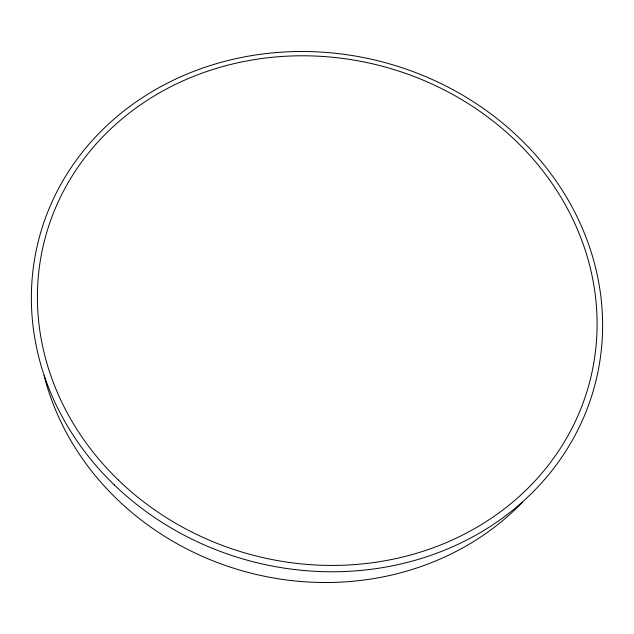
<?xml version="1.0" encoding="UTF-8"?>
<svg xmlns="http://www.w3.org/2000/svg" width="634" height="634" viewBox="0 0 634 634"><rect width="100%" height="100%" fill="white"/><g stroke="black" fill="none" stroke-linecap="round" stroke-linejoin="round"><path stroke-width="0.95" d="M522.408 502.263A276.931 250.699 14.7 0 1 247.831 572.344A276.931 250.699 14.7 0 1 44.103 375.55M118.32 480.001A281.607 252.871 14.7 0 0 587.171 390.766A281.607 252.871 14.7 0 0 246.269 61.046A281.607 252.871 14.7 0 0 118.32 480.001M114.35 484.97A287.416 258.149 14.7 0 0 592.631 392.937A287.416 258.149 14.7 0 0 243.979 56.981A287.416 258.149 14.7 0 0 114.35 484.97"/></g></svg>
